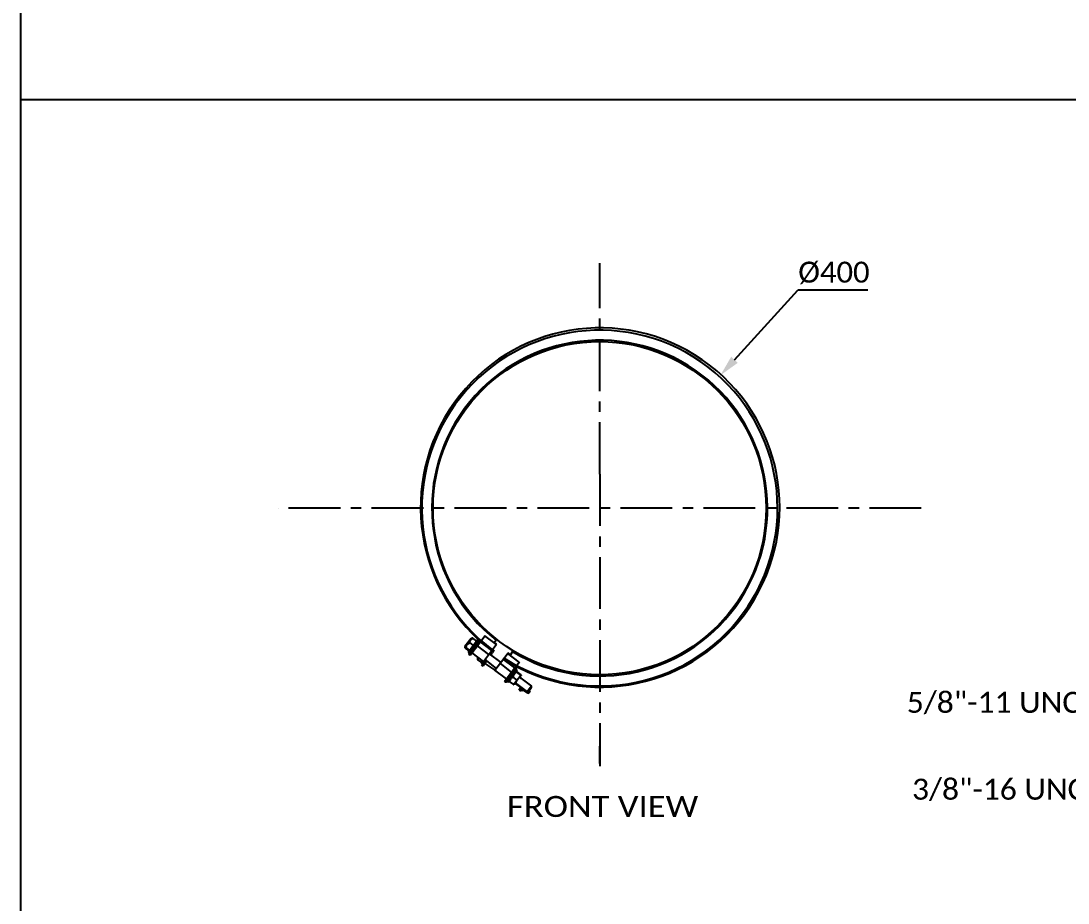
# Model space of a CAD drawing. Header units: millimetres. Extents: x 330 to 5284, y -2489 to 1657.
# Drawn here: x 330 to 1496, y -1398 to -416 of the extents above; entities that cross this region are included whole.
import ezdxf
from ezdxf.enums import TextEntityAlignment as Align

# ---------------------------------------------------------------- set-up
doc = ezdxf.new("R2010")
doc.units = ezdxf.units.MM
doc.header["$LTSCALE"] = 154
doc.header["$PDMODE"] = 3
doc.header["$PDSIZE"] = 8
doc.linetypes.add('CENTER', pattern=[0.6, 0.375, -0.075, 0.075, -0.075])
doc.layers.get('0').update_dxf_attribs({"linetype": 'CONTINUOUS'})
doc.layers.get('Defpoints').update_dxf_attribs({"linetype": 'CONTINUOUS'})
doc.layers.add('00_BUW_DATUM', color=7, linetype='CONTINUOUS')
doc.layers.add('02___PRT_ALL_AXES', color=7, linetype='CONTINUOUS')
doc.styles.get("Standard").update_dxf_attribs({"font": 'calibri.ttf'})
doc.dimstyles.new('DIMSTYLE_4', dxfattribs={"dimtxt": 23.333333, "dimasz": 23.333333, "dimexe": 1.5, "dimexo": 1, "dimtad": 1, "dimdec": 0, "dimdsep": 46, "dimtxsty": 'Standard', "dimblk": '_FILLED', "dimblk1": '_FILLED', "dimblk2": '_FILLED', "dimcen": 0.09, "dimazin": 2, "dimtp": 0.01, "dimtm": 0.01, "dimtfac": 1, "dimtdec": 0, "dimtofl": 0, "dimtmove": 0, "dimatfit": 1, "dimldrblk": '_FILLED', "dimfxl": 1, "dimtolj": 1, "dimarcsym": 0})

# ---------------------------------------------------------------- blocks, each defined once
blk = doc.blocks.new('_FILLED')
at = {"color": 0, "linetype": 'ByBlock'}
blk.add_solid([(0, 0), (-1, 0.214), (-1, -0.214)], dxfattribs=at)
blk = doc.blocks.new('*D313')
at = {"color": 0, "linetype": 'Continuous', "lineweight": -2}
for p in [(1124.4, -793.3), (1272.7, -715.8)]:
    blk.add_line(p, (1194.8, -715.8), dxfattribs=at)
at = {"color": 0, "linetype": 'Continuous'}
for p, q in [((974.2, -958.4), (974.4, -958.4)), ((974.3, -958.5), (974.3, -958.3))]:
    blk.add_line(p, q, dxfattribs=at)
at = {"layer": 'Defpoints', "color": 0}
for p in [(1108.7, -810.5), (839.9, -1106.3)]:
    blk.add_point(p, dxfattribs=at)
at = {"color": 0, "linetype": 'ByBlock', "lineweight": -2, "xscale": 23.3333333333, "yscale": 23.3333333333, "zscale": 23.3333333333, "rotation": 227.73627206862}
blk.add_blockref('_FILLED', (1108.7, -810.5), dxfattribs=at)
at = {"color": 0, "insert": (1195.4, -684), "char_height": 23.33, "attachment_point": 1, "line_spacing_factor": 0.9}
blk.add_mtext('\\A1;%%c400', dxfattribs=at)

msp = doc.modelspace()

# ---------------------------------------------------------------- linework, layer by layer
at = {"color": 0, "linetype": 'Continuous'}
for p, q in [((329.797, -503.375), (329.797, 1650.816)), ((329.797, -503.375), (2726.995, -503.375)), ((329.797, -2483.375), (329.797, -503.375))]:
    msp.add_line(p, q, dxfattribs=at)
msp.add_line((329.797, -503.375), (2726.995, -503.375))
at = {"linetype": 'Continuous'}
for p, q in [((824.274, -1112.18), (831.198, -1103.132)), ((827.97, -1118.539), (838.302, -1105.039)), ((828.792, -1120.427), (840.339, -1105.338)), ((828.885, -1121.128), (841.04, -1105.245)), ((831.198, -1103.132), (832.381, -1102.975)), ((837.309, -1106.336), (833.348, -1103.305)), ((838.302, -1105.039), (839.731, -1106.133)), ((841.04, -1105.245), (840.339, -1105.338)), ((840.972, -1107.802), (846.831, -1100.145)), ((854.25, -1116.778), (841.544, -1107.054)), ((859.191, -1110.322), (846.485, -1100.598)), ((824.274, -1112.18), (824.431, -1113.363)), ((828.963, -1117.242), (825.003, -1114.211)), ((829.449, -1116.607), (825.488, -1113.576)), ((827.97, -1118.539), (829.4, -1119.633)), ((833.621, -1111.154), (829.661, -1108.123)), ((844.91, -1128.984), (832.203, -1119.26)), ((850.755, -1121.346), (838.048, -1111.622)), ((844.91, -1128.984), (859.538, -1109.869)), ((851.673, -1120.938), (854.384, -1116.858)), ((854.384, -1116.858), (854.153, -1116.905)), ((856.35, -1116.61), (854.485, -1119.416)), ((859.538, -1109.869), (856.999, -1107.926)), ((828.885, -1121.128), (828.792, -1120.427)), ((838.117, -1124.895), (838.606, -1124.16)), ((838.117, -1124.895), (838.431, -1126.452)), ((842.876, -1130.021), (838.722, -1127.261)), ((842.229, -1130.994), (844.018, -1128.302)), ((842.229, -1130.994), (843.729, -1131.99)), ((846.838, -1127.311), (843.175, -1132.823)), ((847.235, -1127.616), (843.315, -1133.516)), ((846.429, -1126.998), (859.135, -1136.722)), ((851.291, -1120.645), (863.997, -1130.369)), ((857.616, -1138.708), (872.244, -1119.593)), ((879.663, -1136.225), (866.957, -1126.502)), ((884.604, -1129.769), (871.898, -1120.045)), ((874.783, -1121.535), (872.244, -1119.593)), ((879.089, -1136.976), (884.95, -1129.316)), ((843.315, -1133.516), (843.175, -1132.823)), ((846.501, -1131.431), (858.695, -1139.534)), ((870.322, -1148.431), (857.616, -1138.708)), ((876.167, -1140.793), (863.461, -1131.07)), ((869.386, -1152.122), (881.541, -1136.24)), ((870.087, -1152.029), (881.634, -1136.941)), ((882.456, -1138.829), (872.124, -1152.329)), ((880.35, -1135.328), (881.541, -1136.24)), ((882.456, -1138.829), (881.026, -1137.735)), ((881.634, -1136.941), (881.541, -1136.24)), ((882.194, -1140.824), (881.593, -1139.956)), ((868.195, -1151.211), (869.386, -1152.122)), ((870.087, -1152.029), (869.386, -1152.122)), ((872.124, -1152.329), (870.695, -1151.235)), ((879.765, -1153.534), (886.48, -1157.996)), ((880.259, -1152.888), (893.442, -1162.976)), ((885.121, -1146.535), (898.304, -1156.623)), ((885.623, -1145.879), (885.753, -1145.966)), ((887.302, -1148.204), (885.66, -1145.831)), ((884.543, -1160.912), (885.792, -1161.742)), ((885.792, -1161.742), (887.827, -1158.679)), ((886.485, -1161.602), (885.792, -1161.742)), ((886.485, -1161.602), (888.225, -1158.984)), ((887.039, -1160.769), (888.538, -1161.765)), ((889.658, -1160.08), (888.538, -1161.765)), ((898.304, -1156.623), (893.442, -1162.976)), ((894.844, -1162.79), (893.442, -1162.976)), ((898.49, -1158.025), (894.844, -1162.79)), ((896.692, -1161.781), (896.707, -1161.791)), ((898.49, -1158.025), (898.304, -1156.623)), ((974.256, -1242.477), (974.256, -1223.448))]:
    msp.add_line(p, q, dxfattribs=at)
msp.add_circle((974.196, -958.437), 185.471)
for centre, radius, start, end in [((974.774, -957.648), 199.931, 237.450589, 233.213172), ((974.256, -958.347), 198.023, 237.493871, 233.197101), ((974.256, -958.347), 186.868, 238.746289, 231.93788)]:
    msp.add_arc(centre, radius, start, end)
for centre, radius, start, end in [((820.664, -1123.717), 11.229, 64.55682, 65.282496), ((844.168, -1124.672), 6.029, 203.870737, 205.423422)]:
    msp.add_arc(centre, radius, start, end, dxfattribs=at)
for points, knots in [([(829.661, -1108.123), (829.715, -1107.58), (829.899, -1106.511), (830.622, -1105.039), (831.855, -1103.956), (832.838, -1103.499), (833.348, -1103.305)], [0, 0, 0, 0, 0.2538632, 0.4999959, 0.74614032, 1, 1, 1, 1]), ([(833.348, -1103.305), (833.155, -1103.213), (832.889, -1103.091), (832.563, -1102.989), (832.433, -1102.968), (832.381, -1102.975)], [0, 0, 0, 0, 0.62381264, 0.84785565, 1, 1, 1, 1]), ([(824.431, -1113.364), (824.428, -1113.341), (824.428, -1113.296), (824.484, -1113.247), (824.568, -1113.241), (824.677, -1113.256), (824.814, -1113.294), (825.047, -1113.376), (825.231, -1113.457), (825.359, -1113.516)], [0, 0, 0, 0, 0.06354727, 0.11850125, 0.19237902, 0.29652651, 0.43189462, 0.59647929, 1, 1, 1, 1]), ([(825.003, -1114.211), (824.863, -1114.048), (824.676, -1113.824), (824.492, -1113.536), (824.438, -1113.415), (824.431, -1113.364)], [0, 0, 0, 0, 0.62381288, 0.84785584, 1, 1, 1, 1]), ([(825.488, -1113.576), (825.58, -1112.978), (825.847, -1111.798), (826.693, -1110.175), (828.038, -1108.934), (829.108, -1108.368), (829.661, -1108.123)], [0, 0, 0, 0, 0.25155954, 0.49999571, 0.74844356, 1, 1, 1, 1]), ([(838.431, -1126.452), (838.441, -1126.504), (838.497, -1126.73), (838.582, -1126.948), (838.654, -1127.112)], [0, 0, 0, 0, 0.22928251, 1, 1, 1, 1]), ([(838.722, -1127.261), (838.699, -1126.799), (838.717, -1125.895), (839.017, -1125.021), (839.248, -1124.654)], [0, 0, 0, 0, 0.51585576, 1, 1, 1, 1])]:
    msp.add_open_spline(points, degree=3, knots=knots, dxfattribs=at)
at = {"layer": '00_BUW_DATUM', "linetype": 'Continuous'}
for p, q in [((842.231, -1106.157), (841.04, -1105.245)), ((830.076, -1122.04), (840.972, -1107.802)), ((855.633, -1117.688), (854.384, -1116.858)), ((830.076, -1122.04), (828.885, -1121.128)), ((848.429, -1128.529), (844.564, -1134.346)), ((852.867, -1121.852), (854.485, -1119.416)), ((844.564, -1134.346), (843.315, -1133.516)), ((868.195, -1151.211), (879.089, -1136.976)), ((881.259, -1140.409), (881.23, -1140.431)), ((881.524, -1141.001), (886.002, -1144.428)), ((881.857, -1140.566), (886.335, -1143.993)), ((873.34, -1150.741), (873.337, -1150.761)), ((873.645, -1151.297), (878.123, -1154.724)), ((877.418, -1146.367), (881.896, -1149.794)), ((886.63, -1144.563), (878.74, -1154.873)), ((886.643, -1144.53), (886.63, -1144.563)), ((878.721, -1154.881), (878.74, -1154.873)), ((884.543, -1160.912), (886.633, -1157.766)), ((889.609, -1160.665), (889.645, -1160.1)), ((894.313, -1164.312), (889.616, -1161.191)), ((895.308, -1163.863), (894.801, -1164.115)), ((895.308, -1163.863), (896.696, -1161.775))]:
    msp.add_line(p, q, dxfattribs=at)
for centre, start, end in [((881.21, -1153.177), 142.577895, 145.154514), ((874.331, -1147.913), 319.993752, 322.570371)]:
    msp.add_arc(centre, 7.731, start, end, dxfattribs=at)
for points, knots in [([(881.524, -1141.001), (881.053, -1141.329), (880.144, -1142.033), (879.358, -1142.877), (879.01, -1143.331)], [0, 0, 0, 0, 0.5013494, 1, 1, 1, 1]), ([(881.23, -1140.431), (881.214, -1140.452), (881.215, -1140.506), (881.238, -1140.572), (881.287, -1140.673), (881.383, -1140.817), (881.473, -1140.936), (881.524, -1141.001)], [0, 0, 0, 0, 0.12115156, 0.21201056, 0.32636679, 0.62308359, 1, 1, 1, 1]), ([(881.857, -1140.566), (881.79, -1140.537), (881.666, -1140.486), (881.495, -1140.428), (881.365, -1140.398), (881.286, -1140.398), (881.259, -1140.409)], [0, 0, 0, 0, 0.35252239, 0.64168894, 0.85808823, 1, 1, 1, 1]), ([(873.645, -1151.297), (873.599, -1151.24), (873.518, -1151.133), (873.417, -1150.984), (873.354, -1150.866), (873.333, -1150.79), (873.337, -1150.761)], [0, 0, 0, 0, 0.35252239, 0.64168894, 0.85808823, 1, 1, 1, 1]), ([(874.866, -1148.76), (874.598, -1149.144), (874.131, -1149.967), (873.792, -1150.848), (873.645, -1151.297)], [0, 0, 0, 0, 0.49760521, 1, 1, 1, 1]), ([(877.418, -1146.367), (876.975, -1146.658), (876.122, -1147.289), (875.39, -1148.062), (875.071, -1148.479)], [0, 0, 0, 0, 0.50254326, 1, 1, 1, 1]), ([(879.01, -1143.331), (878.663, -1143.785), (878.054, -1144.764), (877.611, -1145.825), (877.418, -1146.367)], [0, 0, 0, 0, 0.49865061, 1, 1, 1, 1]), ([(880.253, -1152.883), (879.952, -1153.242), (879.28, -1153.907), (878.518, -1154.464), (878.123, -1154.724)], [0, 0, 0, 0, 0.49760521, 1, 1, 1, 1]), ([(881.896, -1149.794), (881.731, -1150.298), (881.344, -1151.285), (880.79, -1152.194), (880.471, -1152.612)], [0, 0, 0, 0, 0.50254326, 1, 1, 1, 1]), ([(884.41, -1147.464), (884.063, -1147.917), (883.277, -1148.761), (882.368, -1149.466), (881.896, -1149.794)], [0, 0, 0, 0, 0.49865061, 1, 1, 1, 1]), ([(886.002, -1144.428), (885.809, -1144.969), (885.367, -1146.03), (884.758, -1147.01), (884.41, -1147.464)], [0, 0, 0, 0, 0.5013494, 1, 1, 1, 1]), ([(886.63, -1144.563), (886.614, -1144.584), (886.561, -1144.598), (886.491, -1144.592), (886.381, -1144.571), (886.217, -1144.517), (886.079, -1144.461), (886.002, -1144.428)], [0, 0, 0, 0, 0.12115156, 0.21201056, 0.32636679, 0.62308359, 1, 1, 1, 1]), ([(886.335, -1143.993), (886.381, -1144.051), (886.462, -1144.157), (886.563, -1144.306), (886.626, -1144.425), (886.647, -1144.5), (886.643, -1144.53)], [0, 0, 0, 0, 0.35252239, 0.64168894, 0.85808823, 1, 1, 1, 1]), ([(878.123, -1154.724), (878.191, -1154.753), (878.314, -1154.804), (878.485, -1154.862), (878.616, -1154.892), (878.694, -1154.892), (878.721, -1154.881)], [0, 0, 0, 0, 0.35252239, 0.64168894, 0.85808823, 1, 1, 1, 1]), ([(889.609, -1160.665), (889.606, -1160.708), (889.599, -1160.883), (889.606, -1161.059), (889.616, -1161.191)], [0, 0, 0, 0, 0.24270239, 1, 1, 1, 1]), ([(889.616, -1161.191), (889.629, -1161.108), (889.684, -1160.778), (889.76, -1160.452), (889.831, -1160.213)], [0, 0, 0, 0, 0.2530112, 1, 1, 1, 1]), ([(894.313, -1164.312), (894.662, -1164.098), (895.324, -1163.631), (895.867, -1163.022), (896.086, -1162.692)], [0, 0, 0, 0, 0.50826459, 1, 1, 1, 1]), ([(894.801, -1164.115), (894.762, -1164.134), (894.604, -1164.209), (894.439, -1164.27), (894.313, -1164.312)], [0, 0, 0, 0, 0.24270239, 1, 1, 1, 1]), ([(896.086, -1162.692), (896.14, -1162.611), (896.346, -1162.277), (896.507, -1161.916), (896.604, -1161.637)], [0, 0, 0, 0, 0.24863476, 1, 1, 1, 1])]:
    msp.add_open_spline(points, degree=3, knots=knots, dxfattribs=at)
at = {"layer": '02___PRT_ALL_AXES', "linetype": 'CENTER'}
for p, q in [((974.256, -920.477), (974.256, -685.811)), ((974.256, -920.477), (974.256, -1245.69)), ((1332.324, -958.437), (616.069, -958.437))]:
    msp.add_line(p, q, dxfattribs=at)
at = {"layer": '02___PRT_ALL_AXES', "linetype": 'Continuous'}
for p, q in [((859.049, -1105.476), (856.999, -1107.926)), ((877.304, -1118.097), (874.783, -1121.535))]:
    msp.add_line(p, q, dxfattribs=at)
for radius, start, end in [(265, 230.844, 231.198273), (264, 230.836709, 231.180075), (264, 234.310635, 234.311421)]:
    msp.add_arc((1021.744, -911.073), radius, start, end, dxfattribs=at)

# ---------------------------------------------------------------- texts
at = {"width": 1.017192}
for s, p, p2 in [('5/8"-11 UNC/M16 ( X 8NOS )', (1316.229, -1186.208), (1754.66, -1186.208)), ('3/8"-16 UNC/M10 ( X 8NOS )', (1322.058, -1282.905), (1760.489, -1282.905))]:
    msp.add_text(s, height=23.33333, dxfattribs=at).set_placement(p, p2, align=Align.FIT)
at = {"linetype": 'Continuous', "width": 1.109888}
msp.add_text('FRONT VIEW', height=23.3333, dxfattribs=at).set_placement((870.997, -1302.134), (1083.993, -1302.134), align=Align.FIT)

# ---------------------------------------------------------------- dimensions: what is measured, and where the dimension line sits
at = {"linetype": 'Continuous'}
dim = msp.add_diameter_dim_2p(p1=(839.871, -1106.345), p2=(1108.701, -810.53), text='%%c<>', dimstyle='DIMSTYLE_4', override={"dimtih": 1, "dimtoh": 1, "dimpost": '<>'}, dxfattribs=at)
dim.commit()
dim.dimension.update_dxf_attribs({"geometry": '*D313', "text_midpoint": (1234.065, -715.762), "dimtype": 163})

doc.saveas('drawing.dxf')
